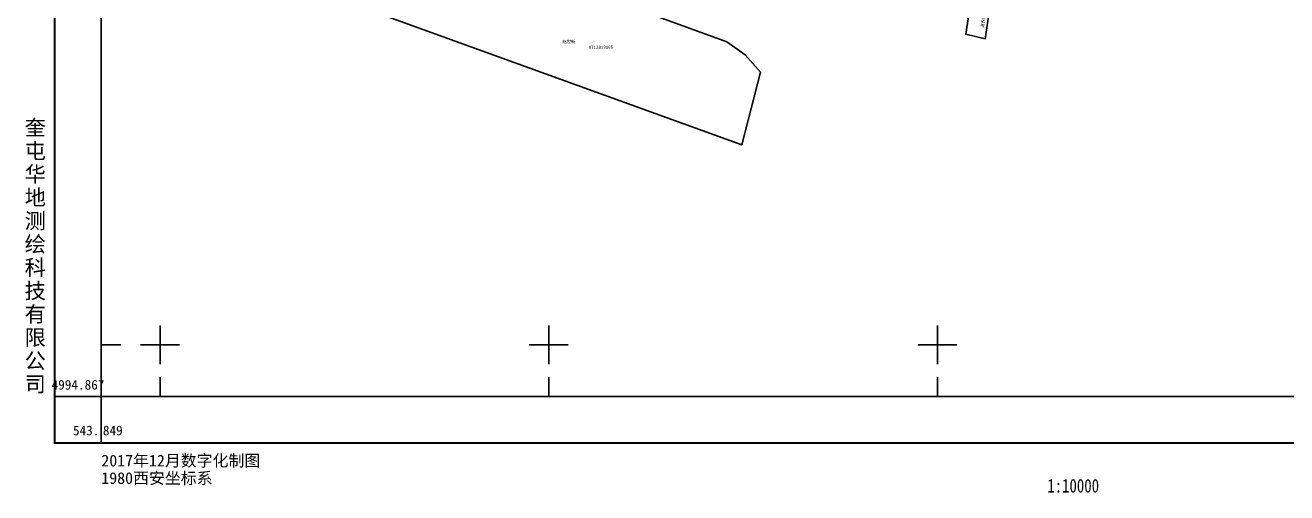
# Model space of a CAD drawing. Extents: x 543653 to 548975, y 4994564 to 5000110.
# Drawn here: x 543653 to 546898, y 4994619 to 4995822 of the extents above; entities that cross this region are included whole.
import ezdxf
from ezdxf.enums import TextEntityAlignment as Align

# ---------------------------------------------------------------- set-up
doc = ezdxf.new("R2010")
doc.units = 0
doc.header["$LTSCALE"] = 10
for name, color, linetype in [('TK', 7, 'CONTINUOUS'), ('地块名称', 7, 'CONTINUOUS'), ('地籍号', 1, 'CONTINUOUS'), ('测地框', 7, 'CONTINUOUS'), ('退界后面积', 1, 'CONTINUOUS'), ('长期合同', 6, 'CONTINUOUS')]:
    doc.layers.add(name, color=color, linetype=linetype)
doc.styles.add('宋体', font='')
doc.styles.get('宋体').set_extended_font_data('SimSun')

msp = doc.modelspace()

# ---------------------------------------------------------------- linework, layer by layer
at = {"layer": 'TK', "color": 7, "linetype": 'Continuous'}
for p, q in [((544000, 4994950), (544000, 4995050)), ((545000, 4994950), (545000, 4995050)), ((546000, 4994950), (546000, 4995050)), ((543849, 4995000), (543899, 4995000)), ((543950, 4995000), (544050, 4995000)), ((544950, 4995000), (545050, 4995000)), ((545950, 4995000), (546050, 4995000)), ((544000, 4994867), (544000, 4994917)), ((545000, 4994867), (545000, 4994917)), ((546000, 4994867), (546000, 4994917)), ((543849, 4994867), (543729, 4994867)), ((543849, 4994867), (543849, 4994747))]:
    msp.add_line(p, q, dxfattribs=at)
at = {"layer": 'TK', "color": 7, "linetype": 'Continuous', "const_width": 5, "flags": 128}
msp.add_lwpolyline([(543729, 4994747), (548969, 4994747), (548969, 4999987), (543729, 4999987)], close=True, dxfattribs=at)
at = {"layer": 'TK', "color": 7, "linetype": 'Continuous', "flags": 128}
msp.add_lwpolyline([(543849, 4994867), (548849, 4994867), (548849, 4999867), (543849, 4999867)], close=True, dxfattribs=at)
at = {"layer": '测地框', "color": 7, "linetype": 'Continuous', "flags": 128}
for points, elevation in [([(546250.3, 4996638.8), (546201.5, 4996645.9), (546072.9, 4995799.2), (546123, 4995787.7)], 278.9), ([(544546.8, 4996015.7), (544728.8, 4995951.7), (544797.4, 4996020.6), (545457.9, 4995779.8), (545505.3, 4995746.5), (545544.4, 4995701.4), (545496.5, 4995514.9), (544486.3, 4995880.2)], 279.3)]:
    msp.add_lwpolyline(points, close=True, dxfattribs=dict(at, elevation=elevation))
at = {"layer": '测地框', "color": 5, "linetype": 'Continuous', "elevation": 278.9, "flags": 128}
msp.add_lwpolyline([(546123, 4995787.7), (546072.9, 4995799.2), (546091.8, 4995924.2), (546092.2, 4995924.1), (546100.6, 4995978.7), (546150.4, 4995970.8)], close=True, dxfattribs=at)
at = {"layer": '长期合同', "color": 6, "linetype": 'Continuous', "flags": 128}
msp.add_lwpolyline([(544797.4, 4996020.6), (544728.8, 4995951.7), (544546.8, 4996015.7), (544486.3, 4995880.2), (545496.5, 4995514.9), (545544.4, 4995701.4), (545505.3, 4995746.5), (545457.9, 4995779.8)], close=True, dxfattribs=at)

# ---------------------------------------------------------------- texts
at = {"layer": 'TK', "color": 7, "linetype": 'Continuous', "style": '宋体'}
for s, p in [('奎', (543679, 4995527)), ('屯', (543679, 4995467)), ('华', (543679, 4995407)), ('地', (543679, 4995347)), ('测', (543679, 4995287)), ('绘', (543679, 4995227)), ('科', (543679, 4995167)), ('技', (543679, 4995107)), ('有', (543679, 4995047)), ('限', (543679, 4994987)), ('公', (543679, 4994927)), ('司', (543679, 4994867))]:
    msp.add_text(s, height=40, dxfattribs=at).set_placement(p, align=Align.BOTTOM_CENTER)
msp.add_text('4994.867', height=25, dxfattribs=at).set_placement((543789, 4994897), align=Align.MIDDLE)
msp.add_text('543.', height=25, dxfattribs=at).set_placement((543844, 4994779.5), align=Align.MIDDLE_RIGHT)
for s, height, p in [('849', 25, (543853, 4994779.5)), ('2017年12月数字化制图', 30, (543849, 4994702)), ('1980西安坐标系', 30, (543849, 4994657))]:
    msp.add_text(s, height=height, dxfattribs=at).set_placement(p, align=Align.MIDDLE_LEFT)
at = {"layer": 'TK', "color": 7, "linetype": 'Continuous', "style": '宋体', "width": 0.8}
msp.add_text('1:10000', height=35, dxfattribs=at).set_placement((546349, 4994637), align=Align.MIDDLE)
at = {"layer": '地块名称', "color": 1, "linetype": 'Continuous', "style": '宋体'}
msp.add_text('赵世新', height=8, dxfattribs=at).set_placement((545035.1, 4995775.9, 278.8))
at = {"layer": '地籍号', "color": 1, "linetype": 'Continuous', "style": '宋体'}
msp.add_text('0712813165', height=8, dxfattribs=at).set_placement((545134.1, 4995765.7), align=Align.MIDDLE)
at = {"layer": '退界后面积', "color": 1, "linetype": 'Continuous', "style": '宋体'}
msp.add_text('退界后S=14.02亩', height=8, rotation=82, dxfattribs=at).set_placement((546121.4, 4995859.9), align=Align.MIDDLE)

doc.saveas('drawing.dxf')
